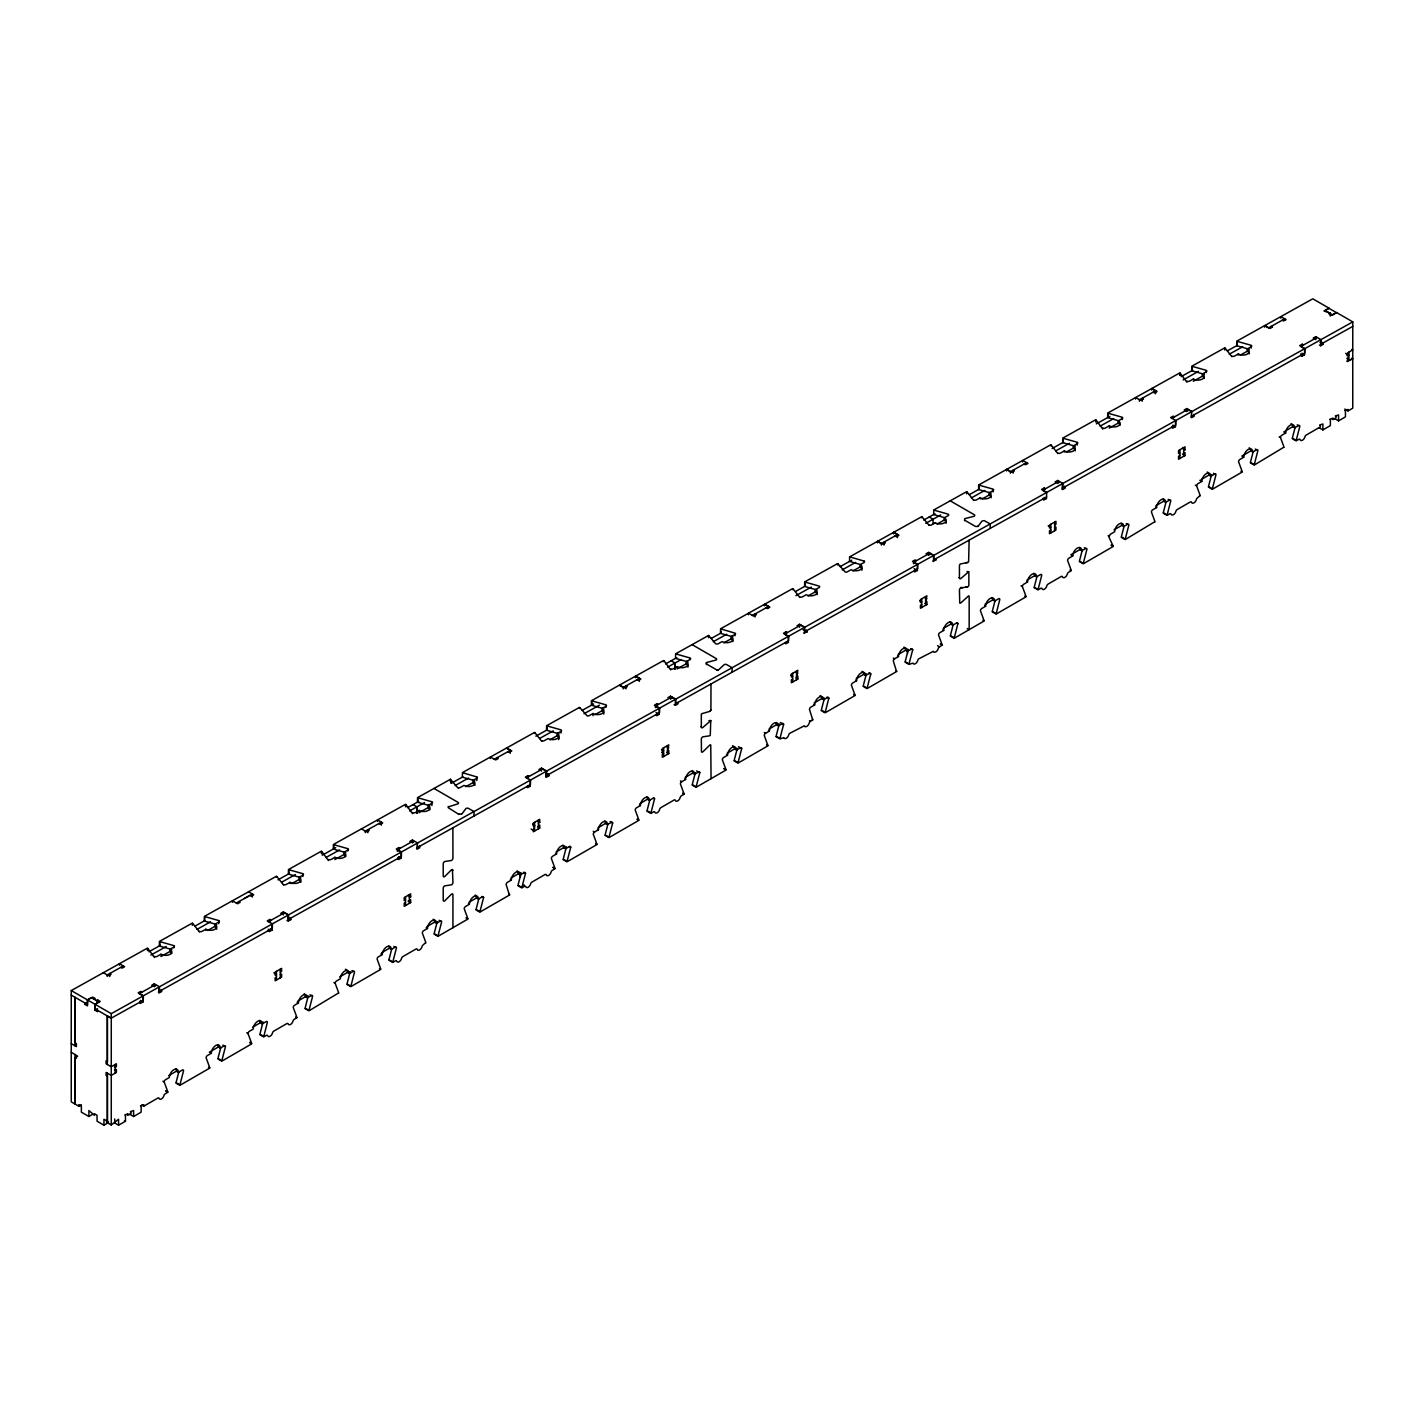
<?xml version="1.0" encoding="UTF-8"?>
<svg xmlns="http://www.w3.org/2000/svg" width="1424" height="1424" viewBox="0 0 1424 1424"><rect width="100%" height="100%" fill="white"/><g stroke="black" fill="none" stroke-linecap="round" stroke-linejoin="round"><path stroke-width="1.5" d="M147.402 950.378L147.437 948.117L71.271 990.57L71.218 1043.65L76.415 1046.604L76.415 1043.632L75.134 1042.884L75.134 997.227L75.098 1045.875M452.458 870.153L452.939 882.471A1.833 1.05 -60 0 1 451.283 884.874L444.875 885.835A1.833 1.05 -60 0 0 443.22 888.22L443.22 900.271A1.833 1.05 -60 0 0 444.875 900.733L451.283 894.308A1.833 1.05 -60 0 1 452.939 894.77L452.939 927.7M452.868 827.807L452.939 858.138A1.833 1.05 -60 0 1 451.283 860.523L444.875 861.484A1.833 1.05 -60 0 0 443.22 863.87L443.22 875.92A1.833 1.05 -60 0 0 444.875 876.401L451.283 869.957A1.833 1.05 -60 0 1 452.939 870.438M534.57 822.342L534.57 831.029L531.116 829.053M667.482 754.293L667.482 745.589M700.839 726.632L701.32 726.899A1.833 1.05 -60 0 0 702.691 727.611L710.754 720.633L710.273 735.282A1.833 1.05 -60 0 1 709.401 735.852L702.993 736.813A1.833 1.05 -60 0 0 702.103 737.383L701.64 738.059A1.833 1.05 -60 0 0 701.32 739.198L701.462 751.836A1.833 1.05 -60 0 0 702.993 751.712L709.989 744.894A1.833 1.05 -60 0 1 710.754 744.966L711.057 778.679M701.32 726.899L701.32 714.866A1.833 1.05 -60 0 1 701.64 713.727L709.401 711.502A1.833 1.05 -60 0 0 710.914 709.864L710.985 683.983M796.55 679.782L796.55 671.078M925.6 605.271L925.6 596.585M416.876 813.371L416.876 806.856L413.013 804.613M674.976 663.05L674.958 669.351L674.994 663.032L671.113 660.807M416.912 813.335L416.947 806.821M933.076 523.676L933.094 519.226L929.231 516.983M232.379 902.282L233.18 901.232M785.087 643.452L785.763 642.313M803.812 633.021L807.034 631.953L806.091 629.889M914.155 571.54L914.813 570.419M932.862 561.109L936.084 560.041L936.102 558.546M97.562 1002.923L97.615 999.915L100.196 1001.41L95.034 1004.276L94.963 1008.797L111.214 1018.178L143.29 1000.289L143.343 995.785L138.181 992.813L140.762 991.371L142.062 992.119M107.192 976.437L107.209 974.924L123.336 965.935L123.318 967.448M109.755 976.49L109.79 973.482L111.09 974.23L108.509 975.671L103.347 972.699L104.112 973.144M114.703 1118.997L114.703 1122.966L118.566 1125.191L118.566 1119.246L111.268 1124.942L111.268 1013.657L1352.8 321.895L1352.729 349.984L1351.768 349.414M119.456 965.205L119.474 963.71L124.636 966.682L122.055 968.124L120.755 967.377M139.801 1002.994L139.837 1001.481M140.46 1003.368L143.041 1001.926L143.13 995.91L139.249 993.685L155.376 984.696L155.358 986.191M147.722 950.627L147.74 949.488M154.486 957.515L147.758 948.366M154.273 986.832L154.308 983.824L159.488 986.796L159.417 991.318L272.34 928.395L272.411 923.873L267.249 920.901L269.83 919.459L271.112 920.207M159.346 945.963L159.417 941.442L192.365 923.09L192.329 925.351M158.509 992.564L159.257 986.921M159.791 945.02L159.844 941.638L173.853 945.607A1.833 1.032 0.9 0 1 173.853 947.067L169.99 949.221L169.954 951.481A6.39 3.631 0.9 0 1 171.77 953.617M160.948 954.828L160.948 954.258A6.39 3.631 0.9 0 0 169.99 954.347A6.39 3.631 0.9 0 0 169.99 949.221M159.168 992.937L161.749 991.496L161.126 989.627M173.817 947.85L173.853 946.159M199.413 931.919L192.685 923.339M204.273 920.919L204.344 916.415L276.487 876.223L276.47 877.344M204.718 919.975L204.771 916.593L218.78 920.563A1.833 1.032 0.9 0 1 218.78 922.04L214.917 924.194L214.882 926.437A6.39 3.631 0.9 0 1 216.751 929.178M205.857 930.353L205.875 929.231A6.39 3.631 0.9 0 0 214.917 929.32A6.39 3.631 0.9 0 0 214.917 924.194M218.762 923.731L218.78 921.132M252.351 897.031L252.404 894.041L236.277 903.012M268.21 930.709L269.51 931.456L268.246 929.213M269.777 922.467L269.83 919.459M269.51 931.456L272.091 930.014L272.18 924.016M283.554 885.052L276.808 876.454M283.323 914.92L283.376 911.912L288.538 914.902L288.467 919.406L401.39 856.483L401.461 851.979L396.299 848.989L398.88 847.565L400.162 848.295M288.396 874.051L288.467 869.548L321.415 851.178L321.379 853.439M286.918 920.296L288.218 921.025L288.307 915.027L284.444 912.784L268.299 921.773M288.841 873.108L288.894 869.726L302.92 873.695A1.833 1.032 0.9 0 1 302.92 875.155L299.04 877.309L299.004 879.569A6.39 3.631 0.9 0 1 300.873 882.293M289.998 883.467L290.015 882.346A6.39 3.631 0.9 0 0 299.04 882.435A6.39 3.631 0.9 0 0 299.04 877.309M288.218 921.025L290.799 919.601L290.176 917.715M302.867 876.508L302.903 874.265M321.699 853.688L321.717 852.549M328.463 860.577L321.735 851.427M333.323 849.024L333.394 844.503L405.537 804.311L405.52 806.571M333.768 848.081L333.821 844.699L347.848 848.668A1.833 1.032 0.9 0 1 347.848 850.128L343.967 852.282L343.932 854.542A6.39 3.631 0.9 0 1 345.765 856.678M334.925 857.871L334.943 857.319A6.39 3.631 0.9 0 0 343.967 857.408A6.39 3.631 0.9 0 0 343.967 852.282M347.812 850.911L347.83 849.22M365.309 832.613L365.327 831.118L381.383 822.164L381.347 825.172M367.855 832.684L367.908 829.676L369.19 830.423L366.609 831.865L361.447 828.875M377.485 821.434L377.52 819.921L382.736 822.876L380.155 824.3L378.873 823.57M397.332 851.374L397.367 849.861L413.494 840.872L413.476 842.385M397.919 859.17L397.937 857.675M398.827 850.555L398.88 847.565M398.56 859.544L401.141 858.12L401.23 852.104L397.367 849.861M405.822 806.803L405.84 805.681M412.586 813.691L405.858 804.56M412.373 843.008L412.426 840L417.588 842.99L416.627 848.757M417.463 802.139L417.517 797.636L450.465 779.266L457.531 787.543A1.816 1.032 0.9 0 0 458.457 787.828M417.891 801.196L417.944 797.814L431.97 801.783A1.833 1.032 0.9 0 1 431.97 803.261L428.09 805.414L428.054 807.657A6.39 3.631 0.9 0 1 429.888 809.793M428.09 805.414A6.39 3.631 0.9 0 1 428.09 810.541A6.39 3.631 0.9 0 1 419.065 810.434L419.03 812.695L428.054 807.657M417.268 849.131L419.849 847.689L419.226 845.803M431.935 805.503L431.953 802.353M448.809 806.732L457.602 803.955A1.816 1.032 0.9 0 0 458.012 802.335L434 788.451M450.429 781.527L450.465 779.266M450.732 782.897L450.767 780.637M458.831 814.386L448.133 807.622L448.204 806.482M461.714 814.172L466.004 808.494A1.833 1.032 0.9 0 1 468.336 808.316L473.996 811.555L473.943 816.059M462.391 777.112L462.444 772.609L534.605 732.399L534.587 733.52M474.851 785.354A6.39 3.613 0.9 0 0 472.982 782.63L473.017 780.37L476.898 778.216A1.816 1.032 0.9 0 0 477.271 777.077L462.871 772.787M476.862 780.477L476.88 777.326M490.354 758.547L490.372 757.034L495.659 759.953L498.24 758.511L496.958 757.764M510.255 753.332L510.308 750.323L506.428 748.098M526.969 787.276L527.645 786.137M527.877 778.661L527.93 775.653L529.212 776.4M527.61 787.65L530.191 786.208L530.28 780.192M541.654 741.228L534.908 732.648M541.44 771.114L541.476 768.106L546.638 771.078L546.567 775.582L659.49 712.676L659.561 708.155L654.399 705.183L656.98 703.741L658.28 704.488M545.677 776.845L546.424 771.203L542.544 768.978L526.417 777.949M546.958 729.284L546.994 725.902L561.02 729.871A1.816 1.032 0.9 0 1 561.519 730.405L561.519 730.832A1.816 1.032 0.9 0 1 561.02 731.349L557.14 733.502L557.122 735.763A6.39 3.631 0.9 0 1 558.938 737.881M546.335 777.219L548.916 775.777L547.955 773.713M561.003 733.04L561.02 731.9M579.515 708.493L579.532 707.372L546.585 725.724L546.513 730.227L558.956 733.823M663.637 661.626L663.655 660.487L591.512 700.697L591.441 705.2L603.883 708.796M591.868 704.257L591.512 700.697M593.007 715.756L593.043 713.495A6.39 3.631 0.9 0 0 597.564 714.617L598.81 714.545A6.39 3.631 0.9 0 0 603.936 711.057A6.39 3.631 0.9 0 0 602.067 708.458L605.948 706.304A1.798 1.015 0.9 0 0 606.446 705.806L606.446 705.378A1.833 1.032 0.9 0 0 605.948 704.844L591.921 700.875M603.776 714.047L603.865 712.854A6.39 3.631 0.9 0 0 602.032 710.718L602.067 708.476M605.93 707.443L605.948 706.304M623.214 688.913L623.231 687.4L639.358 678.429L639.323 681.42M625.973 688.86L626.008 685.852L627.308 686.599L624.727 688.041L619.565 685.069M635.46 677.682L635.496 676.186L639.358 678.429M655.449 707.55L655.467 706.055L671.594 697.066L675.474 699.291L675.385 705.307L674.086 704.56M656.019 715.364L656.695 714.225M656.945 706.749L656.98 703.741M656.678 715.738L659.259 714.296L659.348 708.28L655.467 706.055M670.704 669.885L663.976 660.736M670.49 699.202L670.526 696.194L675.688 699.166L675.635 703.687L788.558 640.764L788.611 636.261L783.449 633.271L786.03 631.829L787.33 632.576M671.576 698.561L671.594 697.066M675.563 658.333L675.635 653.812L708.582 635.46L715.649 643.719A1.816 1.032 0.9 0 0 716.575 644.022L717.304 644.022A1.816 1.032 0.9 0 0 718.23 643.755L722.093 641.601A6.39 3.631 0.9 0 0 731.135 641.69A6.39 3.631 0.9 0 0 731.135 636.564L734.998 634.41A1.816 1.032 0.9 0 0 735.389 633.271L720.989 628.963M686.208 661.59A6.39 3.631 0.9 0 1 686.208 666.717A6.39 3.631 0.9 0 1 677.165 666.628L677.13 668.888L686.172 663.851L686.208 661.59L690.07 659.437A1.816 1.032 0.9 0 0 690.07 657.977L676.062 654.008M675.385 705.307L677.966 703.865L677.984 702.37M690.053 659.668L690.07 658.529M706.5 664.545L706.589 662.48L715.702 660.149A1.816 1.032 0.9 0 0 716.13 658.511L692.1 644.645M708.547 637.721L708.582 635.46M720.491 633.288L720.562 628.785L792.705 588.593L792.687 589.714M720.953 631.224L720.918 633.484L732.933 636.884M732.968 641.548A6.39 3.631 0.9 0 0 731.099 638.806L731.135 636.564M732.043 672.253L732.114 667.731L726.774 664.652A1.833 1.032 0.9 0 0 724.122 664.67L718.07 670.33A1.816 1.032 0.9 0 1 716.948 670.01L706.5 663.993M734.962 635.763L734.998 634.41M748.454 614.741L748.472 613.228L753.777 616.129L756.358 614.705L755.058 613.958L755.023 616.966M764.51 605.787L764.528 604.292L768.408 606.517L768.373 608.03M785.995 634.837L786.03 631.829M785.745 643.826L788.326 642.384L788.415 636.368L784.535 634.143L800.662 625.154L804.542 627.379M799.772 597.421L793.026 588.824M799.54 627.29L799.594 624.282L804.756 627.272L804.453 633.395M837.615 564.687L837.632 563.548L804.685 581.918L804.613 586.421L817.056 590.017M805.058 585.478L805.112 582.096L819.12 586.065A1.816 1.032 0.9 0 1 819.619 586.599L819.619 587.008A1.816 1.032 0.9 0 1 819.12 587.525L815.258 589.678L815.222 591.939A6.39 3.631 0.9 0 1 817.038 594.075A6.39 3.613 0.9 0 1 817.091 594.68M837.935 564.919L837.953 563.797L845.269 572.039A1.816 1.032 0.9 0 0 847.28 571.843L851.143 569.689A6.39 3.631 0.9 0 0 855.664 570.793L856.91 570.739A6.39 3.631 0.9 0 0 861.787 568.283A6.39 3.631 0.9 0 0 860.185 564.652L864.048 562.498A1.816 1.032 0.9 0 0 864.546 561.982L864.546 561.554A1.833 1.032 0.9 0 0 864.048 561.038M921.737 517.802L921.755 516.681L849.612 556.873L849.541 561.394L859.989 564.402M861.876 570.241L861.965 569.048A6.39 3.631 0.9 0 0 860.149 566.912L860.185 564.652M877.433 542.864L877.451 541.369L881.331 543.594L897.458 534.605L897.405 537.613M881.314 545.107L881.331 543.594M884.073 545.054L884.126 542.046L885.408 542.793L882.827 544.235L877.665 541.245M893.56 533.875L893.596 532.38L897.458 534.605M913.567 563.726L913.585 562.231L929.73 553.242L933.592 555.467L933.503 561.483M914.795 571.914L917.376 570.472L917.465 564.456L913.585 562.231M928.59 555.378L928.644 552.387L933.806 555.36L933.735 559.863L1046.658 496.94M929.694 554.737L929.73 553.242M933.663 514.509L933.735 510.006L966.682 491.654L966.647 493.897M946.017 523.356A6.39 3.631 0.9 0 0 944.272 520.027L944.308 517.784L948.188 515.63A1.816 1.032 0.9 0 0 948.17 514.153L934.162 510.184M964.6 520.739L964.689 518.674L973.802 516.342A1.816 1.032 0.9 0 0 974.247 514.705L950.217 500.821M973.749 500.483L967.003 491.885M977.932 526.56L981.99 521.059L984.162 520.579L990.214 523.925L990.161 528.429M978.591 489.482L978.662 484.979L1050.805 444.769L1050.805 445.908M979.036 488.539L979.089 485.157L993.115 489.126A1.833 1.032 0.9 0 1 993.115 490.586L989.235 492.74L989.199 495A6.39 3.631 0.9 0 1 991.068 497.741M980.193 498.916L980.21 497.777A6.39 3.613 0.9 0 0 989.235 497.866A6.39 3.613 0.9 0 0 989.235 492.74M993.062 491.939L993.098 489.696M1006.483 470.952L1006.519 469.457L1010.381 471.7L1026.508 462.711L1026.49 464.206M1010.364 473.195L1010.381 471.7M1013.123 473.142L1013.176 470.134L1014.458 470.881L1011.877 472.323L1006.715 469.35M1022.628 461.981L1022.646 460.468L1028.003 463.334L1025.422 464.776L1024.141 464.028M1043.205 499.628L1043.222 498.133M1044.095 491.031L1044.148 488.023L1045.43 488.77M1043.845 500.002L1046.426 498.56L1046.729 492.437L1041.567 489.464L1044.148 488.023M1057.872 453.597L1051.126 445.018M1057.64 483.484L1057.694 480.475L1062.856 483.448L1062.785 487.969L1175.708 425.046L1175.779 420.525L1170.617 417.552L1173.198 416.111L1174.497 416.858M1058.762 482.843L1058.78 481.33L1042.653 490.319L1046.515 492.562M1062.731 442.615L1062.785 438.094L1095.732 419.742L1095.732 420.863M1061.912 489.215L1062.642 483.573M1063.158 441.671L1063.212 438.289L1077.238 442.259A1.833 1.032 0.9 0 1 1077.238 443.718L1073.358 445.872L1073.322 448.133A6.372 3.613 0.9 0 1 1075.191 450.856M1064.315 452.031L1064.333 450.91A6.39 3.631 0.9 0 0 1073.376 450.999A6.39 3.631 0.9 0 0 1073.358 445.872M1062.553 489.571L1065.134 488.147L1064.511 486.26M1077.185 445.071L1077.22 442.811M1096.017 422.234L1096.035 421.112M1102.799 429.14L1096.053 419.991M1107.658 417.57L1107.712 413.067L1179.873 372.874L1179.837 375.117M1108.086 416.627L1108.139 413.245L1122.165 417.214A1.833 1.032 0.9 0 1 1122.165 418.692L1118.285 420.845L1118.249 423.088A6.39 3.631 0.9 0 1 1120.083 425.224M1109.243 426.435L1109.26 425.865A6.39 3.613 0.9 0 0 1118.285 425.954A6.39 3.613 0.9 0 0 1118.285 420.845M1122.13 419.475L1122.148 417.784M1135.551 399.058L1135.569 397.545L1140.944 400.411L1143.525 398.969L1142.226 398.239L1142.173 401.23M1139.414 401.283L1139.431 399.788L1155.576 390.799L1155.523 393.807M1151.678 390.069L1151.696 388.556L1155.576 390.799M1172.255 427.716L1172.272 426.221M1172.895 428.09L1175.476 426.666L1175.565 420.65M1180.158 375.366L1180.176 374.245M1186.922 382.255L1180.176 373.106M1186.708 411.572L1186.744 408.563L1191.906 411.554L1190.962 417.303M1187.812 410.931L1187.83 409.418L1191.71 411.661M1191.781 370.703L1191.852 366.199L1224.8 347.83L1224.765 350.09M1192.226 369.759L1192.262 366.377L1206.288 370.347A1.833 1.032 0.9 0 1 1206.288 371.806L1202.426 373.96L1202.39 376.221A6.372 3.613 0.9 0 1 1204.206 378.357M1193.383 379.567L1193.383 378.998A6.39 3.631 0.9 0 0 1202.426 379.087A6.39 3.631 0.9 0 0 1202.426 373.96M1191.621 417.677L1194.202 416.235L1193.579 414.366M1206.253 372.607L1206.288 370.916M1231.849 356.659L1225.103 348.079M1236.708 345.676L1236.78 341.155L1312.786 298.809L1329.037 308.171L1324.017 310.966L1330.265 313.102L1330.212 316.11M1237.153 344.733L1237.189 341.351L1251.215 345.32A1.833 1.032 0.9 0 1 1251.215 346.78L1247.353 348.933L1247.317 351.194A6.39 3.631 0.9 0 1 1249.186 353.917M1238.293 355.092L1238.31 353.971A6.39 3.613 0.9 0 0 1247.353 354.06A6.39 3.613 0.9 0 0 1247.335 348.933M1251.18 348.132L1251.215 345.872M1264.601 327.146L1264.619 325.651L1268.499 327.876L1284.626 318.887L1284.608 320.4M1280.728 318.157L1280.746 316.662L1286.121 319.528L1283.54 320.952L1282.241 320.222M1300.664 355.448L1301.963 356.196L1300.682 353.935M1302.212 347.207L1302.248 344.199L1303.547 344.946M1301.963 356.196L1304.544 354.754L1304.633 348.738L1300.753 346.513L1316.88 337.524M1315.758 339.66L1315.794 336.651L1320.956 339.642L1320.902 344.145L1352.729 326.416M1319.372 345.017L1320.671 345.765L1320.76 339.749M1320.671 345.765L1323.252 344.323L1322.629 342.454M724.033 768.515L725.973 769.636L722.342 759.74A1.833 1.05 -60 0 1 723.623 757.515L727.504 755.272L727.806 753.171A6.39 3.685 -60 0 1 732.862 747.048A6.39 3.685 -60 0 1 736.528 750.056L740.409 747.814A1.833 1.05 -60 0 1 741.69 748.561L738.059 762.659M812.463 718.96L809.473 709.437A1.833 1.05 -60 0 1 810.754 707.194L814.635 704.969L814.955 702.869A6.39 3.685 -60 0 1 819.993 696.745A6.39 3.685 -60 0 1 823.659 699.754L827.54 697.511A1.833 1.05 -60 0 1 828.626 697.564A1.816 1.05 -60 0 1 828.821 698.258L825.19 712.356M853.741 694.378L855.023 695.126L851.392 685.229A1.833 1.05 -60 0 1 852.673 683.004L856.554 680.761L856.874 678.661A6.39 3.685 -60 0 1 861.912 672.537A6.39 3.685 -60 0 1 865.596 675.546L869.459 673.321A1.833 1.05 -60 0 1 870.758 674.05L867.109 688.148M940.872 644.075L942.154 644.823L938.523 634.926A1.833 1.05 -60 0 1 939.822 632.701L943.685 630.458L944.005 628.358A6.39 3.685 -60 0 1 949.043 622.235A6.39 3.685 -60 0 1 952.727 625.243L956.59 623L957.889 623.748L954.24 637.845M969.121 540.159L968.64 561.608A1.833 1.05 -60 0 1 967.501 562.498L965.899 562.729M965.899 587.08L967.501 586.83A1.816 1.05 -60 0 0 968.854 585.584L968.854 571.611L960.808 578.589A1.816 1.05 -60 0 1 959.438 577.895L958.957 577.61M176.042 1082.649L178.765 1072.076M217.961 1058.459L220.702 1047.886M259.898 1034.251L263.066 1021.934M305.11 1008.156L308.278 995.821M347.029 983.948L350.197 971.613M388.948 959.74L391.671 949.185M434.16 933.646L437.239 921.666M478.802 898.864L476.079 909.438L479.301 911.307M479.941 911.68L483.59 897.583L481.65 896.461M521.184 872.912L517.998 885.23L521.22 887.099M521.878 887.472L525.509 873.375A1.833 1.05 -60 0 0 524.21 872.627L520.347 874.87L518.407 873.749A6.39 3.685 -60 0 0 517.09 870.829M566.396 846.799L563.21 859.135L566.432 861.004M567.09 861.36L570.721 847.28A1.833 1.05 -60 0 0 569.422 846.532L565.559 848.775L563.619 847.654A6.39 3.685 -60 0 0 562.889 845.215M607.852 824.354L605.129 834.927L608.351 836.796M609.009 837.17L612.64 823.072A1.833 1.05 -60 0 0 611.341 822.324L607.478 824.567L605.538 823.446A6.39 3.685 -60 0 0 604.808 821.025M649.771 800.163L647.048 810.719L650.287 812.588M650.928 812.962L654.559 798.864A1.833 1.05 -60 0 0 653.278 798.134L649.397 800.359L647.457 799.238A6.39 3.685 -60 0 0 646.727 796.817M695.357 772.645L692.26 784.624L695.499 786.493M696.14 786.867L699.771 772.769A1.833 1.05 -60 0 0 698.49 772.022L694.609 774.264L692.669 773.143A6.39 3.685 -60 0 0 692.171 771.043M737.312 748.348L734.179 760.416L737.418 762.285M779.284 723.89L776.116 736.226L779.337 738.077M779.978 738.451L783.609 724.371L780.388 722.502M824.443 698.045L821.328 710.113L824.549 711.982M866.362 673.837L863.247 685.905L866.468 687.774M908.352 649.38L905.166 661.715L908.387 663.566M909.028 663.94L912.677 649.86L910.737 648.739M953.101 625.047L950.378 635.602L953.599 637.471M992.297 611.394L995.02 600.839M1034.216 587.204L1036.939 576.631M1079.428 561.092L1082.151 550.536M1121.347 536.901L1124.07 526.328M1163.266 512.693L1166.007 502.12M1208.478 486.581L1211.575 474.619M1250.414 462.391L1253.138 451.817M1292.333 438.183L1295.057 427.609M710.914 709.864L710.273 710.932M706.304 662.658L706.251 663.798M967.234 628.536L969.157 629.657L969.157 596.727A1.816 1.05 -60 0 0 968.64 595.837L961.093 602.69A1.816 1.05 -60 0 1 959.74 603.011L959.438 590.177A1.816 1.05 -60 0 1 960.506 588.094L967.501 586.83M959.438 577.895L959.438 565.844A1.816 1.05 -60 0 1 960.203 564.029L967.501 562.498M812.196 719.173L813.157 719.725L810.06 721.576A1.833 1.05 -60 0 0 809.224 723A3.649 2.1 -60 0 1 806.785 726.382A3.649 2.1 -60 0 1 804.346 725.795L789.572 733.413A1.833 1.05 -60 0 0 788.736 734.82A3.649 2.1 -60 0 1 786.297 738.219A3.649 2.1 -60 0 1 783.859 737.632L779.925 738.914L776.062 736.671M940.285 644.093L942.207 645.214L939.11 647.066A1.833 1.05 -60 0 0 938.274 648.49A3.649 2.1 -60 0 1 935.835 651.872A3.649 2.1 -60 0 1 933.414 651.302L918.622 658.903A1.833 1.05 -60 0 0 917.786 660.309A3.649 2.1 -60 0 1 915.347 663.709A3.649 2.1 -60 0 1 912.926 663.121L908.975 664.403L905.112 662.16M84.906 1002.888L84.906 1004.383L87.487 1002.888M71.2 995.073L87.434 1004.454L87.505 999.933L91.367 997.672L98.897 1002.015L95.016 1004.258L95.016 1010.221L97.597 1008.726M81.364 1104.704L78.783 1106.199L75.134 1104.098L75.134 1057.534L77.715 1056.056M114.472 1067.11L116.394 1066.736L116.394 1063.764L111.232 1066.754L106.106 1063.746L106.106 1060.773L107.387 1061.521L107.387 1015.864M1346.926 355.555L1347.567 352.956L1352.764 349.841L1352.764 358.545L1348.902 360.77L1348.902 352.084M280.314 972.111L281.614 971.364L281.614 968.373L275.152 972.111L275.152 975.084L276.452 974.336L273.871 972.841M405.502 899.826L404.22 900.573L404.22 897.601L410.664 893.863L410.664 896.853L409.382 897.601M538.432 825.813L539.732 825.066L539.732 828.056L533.27 831.776L534.57 825.315L533.27 826.062L533.27 823.09L539.732 819.352L539.732 822.342L538.432 823.09M661.679 749.7L663.62 750.804L662.32 751.552L662.32 748.579L668.782 744.859L667.482 751.302L668.782 750.555L668.782 753.545L662.32 757.265L662.32 754.293L663.62 753.545L661.679 752.424M790.729 675.19L792.67 676.293L791.388 677.041L791.388 674.068L797.832 670.348L796.55 676.792L797.832 676.062L797.832 679.034L791.388 682.755L791.388 679.782L792.67 679.034M919.797 600.679L921.72 601.8L920.438 602.53L920.438 599.557L926.882 595.837L925.6 602.281L926.882 601.551L926.882 604.524L920.438 608.244L920.438 605.271L921.72 604.524M1054.65 525.047L1055.949 524.299L1055.949 521.326L1049.488 525.047L1049.488 528.037L1050.787 527.289L1048.206 525.794M1179.837 452.779L1178.538 453.526L1178.538 450.536L1184.999 446.816L1184.999 449.788L1183.7 450.536M1347.567 355.929L1348.866 355.199L1345.627 353.33M111.268 1124.942L107.387 1122.717L107.387 1076.17L106.106 1075.423L106.106 1072.45L111.268 1075.423L116.394 1072.45L116.394 1069.477L114.472 1069.851M276.452 977.078L275.152 977.807L275.152 980.798L281.614 977.078L281.614 974.087L280.314 974.835M405.502 902.567L404.22 903.314L404.22 906.287L410.664 902.567L410.664 899.576L409.382 900.324M1050.787 530.013L1049.488 530.76L1049.488 533.733L1055.949 530.013L1055.949 527.04L1054.65 527.788M1179.837 455.502L1178.538 456.25L1178.538 459.24L1184.999 455.502L1184.999 452.529L1183.7 453.277M1346.926 358.296L1348.208 357.549M1346.926 361.269L1352.747 358.67L1352.764 408.19L1348.03 410.913L1344.808 409.062M78.783 1106.199L78.783 1104.704L81.364 1106.199L81.364 1112.162L88.893 1116.505L92.756 1114.262M168.708 1075.636L176.451 1071.168L178.392 1072.29L182.503 1069.94A1.833 1.05 -60 0 1 183.554 1070.795L179.922 1084.892L176.701 1083.023M209.346 1052.194L218.37 1046.978L220.311 1048.1L224.191 1045.857A1.833 1.05 -60 0 1 225.473 1046.604L221.841 1060.684L218.62 1058.833M252.546 1027.238L260.289 1022.77L262.23 1023.892L266.11 1021.649A1.833 1.05 -60 0 1 267.392 1022.396L263.76 1036.494L260.539 1034.625M297.758 1001.143L305.501 996.675L307.442 997.779L311.607 995.429A1.833 1.05 -60 0 1 312.604 996.302L308.972 1010.381L305.751 1008.53M339.695 976.935L347.438 972.467L349.361 973.589L353.241 971.346A1.833 1.05 -60 0 1 354.523 972.094L350.891 986.191L347.67 984.322M381.863 952.585L389.357 948.259L391.297 949.381L395.445 947.013A1.833 1.05 -60 0 1 396.459 947.886L392.81 961.983L389.589 960.114M426.826 926.632L434.569 922.165L436.509 923.286L440.657 920.919A1.833 1.05 -60 0 1 441.671 921.791L438.022 935.871L434.801 934.019M468.959 902.3L476.488 897.957L478.428 899.078L482.291 896.835A1.833 1.05 -60 0 1 483.59 897.583M510.878 878.092L518.407 873.749M556.09 851.997L563.619 847.654M598.009 827.789L605.538 823.446M639.928 803.599L647.457 799.238M685.14 777.486L692.669 773.143M727.059 753.278L734.588 748.935L736.528 750.056M768.996 729.088L776.525 724.727L778.447 725.848L782.328 723.623A1.833 1.05 -60 0 1 783.609 724.371M814.208 702.975L821.737 698.632L823.659 699.754M856.127 678.767L863.656 674.424L865.578 675.546M898.046 654.577L905.575 650.234L907.515 651.338L911.378 649.113A1.833 1.05 -60 0 1 912.677 649.86M943.258 628.465L950.787 624.121L952.727 625.243M984.963 604.399L992.706 599.913L994.646 601.035L998.509 598.81A1.833 1.05 -60 0 1 999.808 599.54L996.177 613.637L992.937 611.768M1026.882 580.191L1034.625 575.723L1036.565 576.827L1040.428 574.602A1.833 1.05 -60 0 1 1041.727 575.349L1038.096 589.429L1034.856 587.578M1070.812 554.826L1079.837 549.611L1081.777 550.732L1085.925 548.365A1.833 1.05 -60 0 1 1086.939 549.237L1083.308 563.334L1080.068 561.465M1114.013 529.888L1121.756 525.403L1123.696 526.524L1127.808 524.174A1.833 1.05 -60 0 1 1128.858 525.047L1125.227 539.126L1122.005 537.275M1155.932 505.68L1163.675 501.212L1165.615 502.334L1169.78 499.966A1.833 1.05 -60 0 1 1170.777 500.839L1167.146 514.918L1163.924 513.067M1201.144 479.568L1208.887 475.1L1210.827 476.221L1214.708 473.996A1.833 1.05 -60 0 1 1215.989 474.726L1212.358 488.824L1209.136 486.955M1241.781 456.125L1250.806 450.91L1252.746 452.013L1256.627 449.788A1.833 1.05 -60 0 1 1257.908 450.536L1254.277 464.616L1251.055 462.764M1285 431.169L1292.743 426.702L1294.665 427.823L1298.546 425.58A1.833 1.05 -60 0 1 1299.827 426.328L1296.196 440.425L1292.974 438.556M178.392 1072.29A6.39 3.685 -60 0 0 173.87 1069.691A6.39 3.685 -60 0 0 169.349 1077.505L165.487 1079.73A1.833 1.05 -60 0 0 164.187 1081.973L167.836 1091.87M220.311 1048.1A6.39 3.685 -60 0 0 215.789 1045.483A6.39 3.685 -60 0 0 211.286 1053.315L207.406 1055.54A1.833 1.05 -60 0 0 206.124 1057.783L209.755 1067.68M262.23 1023.892A6.39 3.685 -60 0 0 257.708 1021.275A6.39 3.685 -60 0 0 253.205 1029.107L249.325 1031.332A1.833 1.05 -60 0 0 248.043 1033.575L251.674 1043.472M307.442 997.779A6.39 3.685 -60 0 0 302.92 995.18A6.39 3.685 -60 0 0 298.417 1002.994L294.27 1005.415A1.833 1.05 -60 0 0 293.255 1007.48L296.886 1017.359M349.361 973.589A6.39 3.685 -60 0 0 344.857 970.972A6.39 3.685 -60 0 0 340.336 978.804L336.456 981.029A1.833 1.05 -60 0 0 335.174 983.272L338.805 993.169M391.297 949.381A6.39 3.685 -60 0 0 386.776 946.764A6.39 3.685 -60 0 0 382.255 954.596L378.108 957.017A1.833 1.05 -60 0 0 377.093 959.064L380.724 968.961M436.509 923.286A6.39 3.685 -60 0 0 431.988 920.669A6.39 3.685 -60 0 0 427.467 928.501L423.32 930.922A1.833 1.05 -60 0 0 422.305 932.969L425.936 942.848M466.574 917.91L467.855 918.658L464.224 908.761A1.833 1.05 -60 0 1 465.523 906.518L469.386 904.293A6.39 3.685 -60 0 1 473.907 896.461A6.39 3.685 -60 0 1 478.428 899.078M509.133 894.076L506.143 884.553A1.833 1.05 -60 0 1 507.442 882.328L511.305 880.085A6.39 3.685 -60 0 1 515.826 872.271A6.39 3.685 -60 0 1 520.347 874.87M553.064 867.234L554.986 868.355L551.355 858.458A1.833 1.05 -60 0 1 552.654 856.216L556.517 853.991A6.39 3.685 -60 0 1 561.038 846.159A6.39 3.685 -60 0 1 565.559 848.775M595.624 843.4L596.923 844.147L593.274 834.25A1.833 1.05 -60 0 1 594.573 832.008L598.436 829.783A6.39 3.685 -60 0 1 602.957 821.951A6.39 3.685 -60 0 1 607.478 824.567M637.543 819.192L638.842 819.939L635.211 810.042A1.833 1.05 -60 0 1 636.492 807.817L640.373 805.575A6.39 3.685 -60 0 1 644.876 797.76A6.39 3.685 -60 0 1 649.397 800.359M682.755 793.097L684.054 793.844L680.423 783.948A1.833 1.05 -60 0 1 681.704 781.705L685.585 779.48A6.39 3.685 -60 0 1 690.088 771.648A6.39 3.685 -60 0 1 694.609 774.264M766.593 744.681L767.892 745.428L764.261 735.532A1.833 1.05 -60 0 1 765.542 733.307L769.423 731.064A6.39 3.685 -60 0 1 773.09 723.819A6.39 3.685 -60 0 1 778.127 724.122L778.447 725.848M896.301 670.544L893.311 661.039A1.833 1.05 -60 0 1 894.61 658.796L898.473 656.553A6.39 3.685 -60 0 1 902.14 649.326A6.39 3.685 -60 0 1 907.195 649.611L907.515 651.338M994.646 601.035A6.39 3.685 -60 0 0 990.125 598.436A6.39 3.685 -60 0 0 985.604 606.25L981.741 608.493A1.833 1.05 -60 0 0 980.442 610.718L984.073 620.615M1036.565 576.827A6.39 3.685 -60 0 0 1032.044 574.228A6.39 3.685 -60 0 0 1027.523 582.042L1023.66 584.285A1.833 1.05 -60 0 0 1022.361 586.528L1026.01 596.407M1081.777 550.732A6.39 3.685 -60 0 0 1077.256 548.115A6.39 3.685 -60 0 0 1072.735 555.947L1068.605 558.368A1.833 1.05 -60 0 0 1067.573 560.415L1071.222 570.312M1165.615 502.334A6.39 3.685 -60 0 0 1161.094 499.717A6.39 3.685 -60 0 0 1156.591 507.549L1152.443 509.97A1.833 1.05 -60 0 0 1151.429 512.017L1155.06 521.914M1210.827 476.221A6.39 3.685 -60 0 0 1206.306 473.622A6.39 3.685 -60 0 0 1201.803 481.437L1197.922 483.679A1.833 1.05 -60 0 0 1196.641 485.904L1200.272 495.801M1252.746 452.013A6.39 3.685 -60 0 0 1248.225 449.414A6.39 3.685 -60 0 0 1243.722 457.229L1239.841 459.471A1.833 1.05 -60 0 0 1238.56 461.714L1242.191 471.593M1294.665 427.823A6.39 3.685 -60 0 0 1290.162 425.206A6.39 3.685 -60 0 0 1285.641 433.038L1281.76 435.263A1.833 1.05 -60 0 0 1280.479 437.506L1284.11 447.403M107.815 1122.966L103.952 1125.191L103.952 1119.228L106.533 1120.724L106.533 1122.219L108.58 1122.023M124.831 1114.885L128.053 1113.764L127.412 1114.885M130.403 1111.663L133.625 1110.542L133.625 1116.505L129.762 1114.262M140.513 1105.825L143.735 1104.704L143.735 1106.199L141.813 1105.077M1319.639 425.064L1322.878 423.96L1322.878 429.923L1318.998 427.681M1329.749 419.243L1332.971 418.122L1332.33 419.243M1335.32 416.022L1338.56 414.9L1338.56 420.863L1334.68 418.62M1344.808 410.539L1348.03 409.418L1348.03 410.913M128.053 1115.259L131.044 1113.532L131.044 1112.037M143.735 1106.199L157.868 1098.046A1.833 1.05 -60 0 1 159.079 1098.331A3.649 2.1 -60 0 0 161.517 1098.919A3.649 2.1 -60 0 0 163.938 1095.519A1.833 1.05 -60 0 1 165.166 1093.828L167.89 1092.261L165.949 1091.14M1320.297 425.438L1320.297 426.933L1306.164 435.085A1.833 1.05 -60 0 0 1304.954 436.776A3.649 2.1 -60 0 1 1302.515 440.176A3.649 2.1 -60 0 1 1300.076 439.589A1.833 1.05 -60 0 0 1298.866 439.304L1296.143 440.87L1292.28 438.645M1332.971 419.617L1335.979 417.873L1335.979 416.395M118.566 1125.191L125.472 1121.222L125.472 1115.259M133.625 1116.505L141.154 1112.162L141.154 1106.199M1322.878 429.923L1330.39 425.562L1330.39 419.617M1338.56 420.863L1345.449 416.876L1345.449 410.913M148.933 951.766L160.467 945.322M195.106 926.027L204.736 920.669M277.983 879.854L289.535 873.428M322.233 855.201L335.708 847.689M407.567 807.657L418.763 801.409M451.319 783.271L462.818 776.863M494.253 759.277L510.308 750.323M535.887 736.155L547.439 729.711M582.078 710.416L593.612 703.99M665.613 663.869L676.863 657.603M711.341 638.397L720.918 633.057M752.335 615.471L768.408 606.517M795.909 591.28L805.539 585.905M840.178 566.61L851.712 560.184M923.713 520.063L934.963 513.797M969.424 494.591L978.982 489.269M1052.105 448.524L1063.639 442.099M1096.355 423.871L1109.83 416.36M1181.155 376.63L1192.689 370.187M1227.328 350.891L1236.958 345.534M244.394 898.491L248.363 896.283M150.873 955.077L166.27 946.497M197.064 929.338L210.521 921.826M281.845 882.097L295.32 874.585M326.114 857.426L339.588 849.932M409.596 810.915L424.548 802.584M455.199 785.514L468.603 778.038M539.767 738.38L553.224 730.886M584.018 713.727L599.415 705.147M667.642 667.144L680.725 659.846M713.299 641.69L726.703 634.232M795.927 595.659L811.324 587.08M842.118 569.92L855.593 562.409M925.742 523.32L940.748 514.954M971.382 497.902L984.767 490.443M1055.967 450.767L1069.442 443.256M1100.236 426.096L1113.693 418.603M1183.095 379.923L1198.492 371.344M1229.286 354.202L1242.76 346.691M160.948 954.258L157.085 956.412A1.833 1.032 0.9 0 1 154.504 956.394M205.875 929.231L202.012 931.385A1.833 1.032 0.9 0 1 199.431 931.349M290.015 882.346L286.135 884.5A1.833 1.032 0.9 0 1 283.554 884.482M334.943 857.319L331.062 859.473A1.833 1.032 0.9 0 1 328.481 859.455M419.065 810.434L415.185 812.606A1.833 1.032 0.9 0 1 412.604 812.57M593.043 713.495L589.18 715.667A1.816 1.032 0.9 0 1 587.151 715.863L579.835 707.603M677.165 666.628L673.303 668.782A1.798 1.015 0.9 0 1 672.377 669.049A1.816 1.032 0.9 0 1 670.722 668.764M935.283 522.822L931.403 524.975A1.816 1.032 0.9 0 1 930.495 525.242A1.798 1.015 0.9 0 1 928.84 524.958M980.21 497.777L976.33 499.931A1.833 1.032 0.9 0 1 973.749 499.913M1064.333 450.91L1060.453 453.063A1.833 1.032 0.9 0 1 1057.872 453.046M1109.26 425.865L1105.38 428.037A1.833 1.032 0.9 0 1 1102.799 428.001M1193.383 378.998L1189.521 381.151A1.833 1.032 0.9 0 1 1186.94 381.134M1238.31 353.971L1234.448 356.125A1.833 1.032 0.9 0 1 1231.849 356.089M160.93 956.519L169.954 951.481M207.655 930.477L214.882 926.437M291.778 883.592L299.004 879.569M334.907 859.562L343.932 854.542M465.755 786.653L472.982 782.63M549.895 739.786L557.122 735.763M594.823 714.741L602.049 710.718M723.873 642.847L731.099 638.824M807.995 595.962L815.222 591.939M852.923 570.935L860.149 566.912M937.045 524.068L944.272 520.027M981.973 499.023L989.199 495M1066.113 452.156L1073.322 448.133M1109.225 428.126L1118.249 423.088M1193.348 381.258L1202.39 376.221M1240.09 355.217L1247.317 351.194M93.966 999.274L95.248 998.544L92.667 997.067L87.505 999.933L87.487 1005.86L84.906 1004.383M96.334 1000.645L97.615 999.915M1330.265 313.102L1328.966 313.832L1331.547 315.309L1336.566 312.532L1352.8 321.895M154.308 983.824L151.745 985.266L153.027 985.995M283.376 911.912L280.795 913.354L282.077 914.101M412.426 840L409.845 841.442L411.127 842.189M527.93 775.653L525.349 777.095L530.511 780.067L530.44 784.571L417.517 847.494M541.476 768.106L538.895 769.53L540.194 770.277M670.526 696.194L667.945 697.635L669.244 698.383M799.594 624.282L797.013 625.723L798.294 626.471M928.644 552.387L926.063 553.811L927.344 554.559M1057.694 480.475L1055.113 481.917L1056.412 482.647M1186.744 408.563L1184.163 410.005L1185.462 410.753M1302.248 344.199L1299.667 345.64L1304.829 348.631L1304.776 353.134L1191.835 416.057M1315.794 336.651L1313.213 338.093L1314.512 338.841M1171.703 418.407L1187.83 409.418M804.685 631.775L917.608 568.852L917.679 564.349L912.517 561.359L915.098 559.935L916.38 560.664M709.989 720.562L708.903 720.669M968.089 571.54L967.021 571.647M962.695 587.56L960.613 587.507M458.457 787.828L459.204 787.846A1.816 1.032 0.9 0 0 460.112 787.561L463.993 785.407A6.39 3.631 0.9 0 0 470.952 786.262A6.39 3.631 0.9 0 0 474.904 782.951L474.762 782.257A6.372 3.613 0.9 0 0 473.017 780.37M1237.136 345.854L1249.151 349.254M1192.208 370.881L1204.223 374.281M1108.068 417.766L1118.089 420.596M1063.141 442.793L1075.173 446.193M979.018 489.66L991.033 493.06M934.091 514.705L944.112 517.535M864.048 561.038L849.612 556.873M675.991 658.511L688.006 661.911M462.8 777.29L474.815 780.69M417.873 802.317L429.888 805.735M333.75 849.202L345.765 852.602M288.823 874.229L300.838 877.629M204.7 921.114L216.715 924.514M159.773 946.141L171.788 949.541M458.831 813.834L459.169 813.976A1.816 1.032 0.9 0 0 461.732 813.62M799.772 596.852L800.341 597.083A1.816 1.032 0.9 0 0 802.353 596.87L806.215 594.716A6.39 3.631 0.9 0 0 810.737 595.819A6.39 3.613 0.9 0 0 816.379 593.968A6.39 3.613 0.9 0 0 816.059 590.248L815.258 589.678M541.672 740.658L542.224 740.889A1.816 1.032 0.9 0 0 544.253 740.694L548.115 738.54A6.39 3.631 0.9 0 0 551.391 739.554A6.39 3.631 0.9 0 0 557.567 738.362A6.39 3.631 0.9 0 0 558.528 734.695L557.14 733.502M1351.768 358.1L1352.747 358.67M1320.03 342.472L1323.252 344.323M1271.276 326.327L1272.575 327.075L1269.994 328.499L1264.832 325.526M1301.963 353.259L1304.544 354.754M1297.246 424.833L1298.546 425.58M1283.7 431.917L1285.641 433.038M1279.179 436.759L1280.479 437.506M1283.522 447.421L1254.224 465.078L1250.361 462.836M1151.909 388.449L1157.071 391.422L1154.49 392.864L1153.191 392.116M1255.327 449.041L1256.627 449.788M1242.743 456.677L1243.722 457.229M1172.895 425.171L1175.476 426.666M1240.945 471.255L1242.244 472.003L1212.305 489.286L1208.424 487.044M1182.418 448.311L1184.999 449.788M1182.418 454.025L1184.999 455.502M1213.408 473.249L1214.708 473.996M1199.862 480.315L1201.803 481.437M1195.341 485.157L1196.641 485.904M1199.684 495.819L1197.602 497.777A1.833 1.05 -60 0 0 1196.391 499.468A3.649 2.1 -60 0 1 1193.953 502.85A3.649 2.1 -60 0 1 1191.514 502.28A1.833 1.05 -60 0 0 1190.304 501.978L1177.114 509.596A1.833 1.05 -60 0 0 1175.904 511.287A3.649 2.1 -60 0 1 1173.465 514.687A3.649 2.1 -60 0 1 1171.026 514.1A1.833 1.05 -60 0 0 1169.816 513.815L1167.093 515.381L1163.212 513.156M1168.196 499.343L1169.496 500.091M1155.612 506.98L1156.591 507.549M1154.472 521.932L1125.174 539.589L1121.293 537.346M1126.277 523.551L1127.559 524.299M1044.486 497.457L1046.426 498.56M1108.21 535.477L1113.141 546.104M1111.201 544.983L1112.482 545.73M1111.254 545.392L1113.194 546.496L1083.255 563.797L1079.374 561.554M1084.358 547.759L1085.64 548.489M1071.774 555.396L1072.735 555.947M1069.976 569.956L1071.275 570.704L1068.552 572.27A1.833 1.05 -60 0 0 1067.324 573.979A3.649 2.1 -60 0 1 1064.903 577.361A3.649 2.1 -60 0 1 1062.464 576.791A1.833 1.05 -60 0 0 1061.236 576.489L1048.064 584.107A1.833 1.05 -60 0 0 1046.836 585.798A3.649 2.1 -60 0 1 1044.415 589.198A3.649 2.1 -60 0 1 1041.976 588.61A1.833 1.05 -60 0 0 1040.766 588.326L1038.043 589.892L1034.162 587.649M964.618 520.169L975.048 526.204A1.816 1.032 0.9 0 0 977.95 525.99M1026.562 581.49L1027.523 582.042M1021.079 585.78L1022.361 586.528M1024.764 596.069L1026.063 596.816L996.106 614.1L992.243 611.857M893.791 532.256L898.953 535.246L896.372 536.688L895.091 535.94M984.643 605.698L985.604 606.25M914.155 568.603L917.376 570.472M982.845 620.259L984.126 621.006L954.187 638.308L950.324 636.065M924.959 597.688L926.882 598.81M924.959 603.402L926.882 604.524M942.724 629.906L943.685 630.458M937.562 645.677L939.484 646.781M897.512 656.001L898.473 656.553M893.311 658.048L894.61 658.796M896.034 670.757L896.995 671.327L867.056 688.611L863.193 686.368M764.741 604.168L769.903 607.14L767.322 608.582L766.041 607.834M803.154 629.728L807.034 631.953M868.818 672.947L870.74 674.05M855.593 680.209L856.554 680.761M787.027 641.637L788.326 642.384M854.115 694.965L855.076 695.517L825.137 712.801L821.274 710.576M795.891 672.199L797.832 673.321M795.891 677.913L797.832 679.034M826.899 697.137L828.821 698.258M813.656 704.399L814.635 704.969M809.473 720.74L810.434 721.292M768.444 730.512L769.423 731.064M764.261 732.559L765.542 733.307M766.984 745.268L767.945 745.82L738.006 763.122L734.125 760.879M635.691 676.08L640.853 679.052L638.272 680.494L636.973 679.746M738.469 746.71L741.69 748.561M619.369 685.175L623.231 687.4M656.019 712.427L659.259 714.296M726.525 754.72L727.504 755.272M724.086 768.907L726.026 770.028L696.087 787.312L692.206 785.087M666.841 746.71L668.782 747.831M666.841 752.424L668.782 753.545M696.55 770.9L699.771 772.769M684.606 778.91L685.585 779.48M680.423 780.957L681.704 781.705M683.128 793.666L684.107 794.236L681.384 795.802A1.833 1.05 -60 0 0 680.156 797.493A3.649 2.1 -60 0 1 678.109 800.644A3.649 2.1 -60 0 1 675.652 800.893L675.118 800.021A1.833 1.05 -60 0 0 674.086 800.021L660.896 807.639A1.833 1.05 -60 0 0 659.668 809.33A3.649 2.1 -60 0 1 657.621 812.463A3.649 2.1 -60 0 1 655.165 812.712L654.631 811.858A1.833 1.05 -60 0 0 653.598 811.84L650.875 813.424L646.994 811.182M653.278 798.134L654.559 798.864M639.394 805.023L640.373 805.575M636.955 819.227L638.895 820.331L608.956 837.615L605.075 835.39M506.641 747.974L511.803 750.964L509.222 752.406L507.923 751.658M545.677 773.908L548.916 775.777M610.059 821.577L612.64 823.072M528.909 785.461L530.191 786.208M597.475 829.213L598.436 829.783M593.274 831.278L594.573 832.008M595.997 843.987L596.976 844.539L567.037 861.823L563.156 859.598M537.791 821.221L539.732 822.342M537.791 826.935L539.732 828.056M532.629 824.211L534.57 825.315M569.422 846.532L570.721 847.28M555.556 853.421L556.517 853.991M553.117 867.625L555.04 868.747L552.334 870.313A1.833 1.05 -60 0 0 551.106 872.004A3.649 2.1 -60 0 1 548.667 875.404A3.649 2.1 -60 0 1 546.246 874.817A1.833 1.05 -60 0 0 545.018 874.532L531.846 882.15A1.833 1.05 -60 0 0 530.618 883.841A3.649 2.1 -60 0 1 528.197 887.223A3.649 2.1 -60 0 1 525.759 886.654A1.833 1.05 -60 0 0 524.53 886.351L521.825 887.935L517.944 885.692M523.569 872.271L525.509 873.375M510.344 879.534L511.305 880.085M508.866 894.29L509.828 894.842L479.888 912.125L476.025 909.9M398.56 856.625L401.141 858.12M468.425 903.724L469.386 904.293M465.986 917.928L467.909 919.05L437.969 936.333L434.106 934.108M408.083 895.358L410.664 896.853M408.083 901.072L410.664 902.567M439.09 920.296L440.372 921.043M426.168 927.754L427.467 928.501M425.349 942.884L423.266 944.824A1.833 1.05 -60 0 0 422.056 946.515A3.649 2.1 -60 0 1 420.009 949.648A3.649 2.1 -60 0 1 417.552 949.915L417.001 949.043A1.833 1.05 -60 0 0 415.968 949.043L402.778 956.643A1.833 1.05 -60 0 0 401.568 958.352A3.649 2.1 -60 0 1 399.521 961.485A3.649 2.1 -60 0 1 397.065 961.734L396.513 960.862A1.833 1.05 -60 0 0 395.48 960.862L392.757 962.446L388.894 960.203M393.878 946.408L395.16 947.138M380.956 953.849L382.255 954.596M248.524 891.798L253.686 894.77L251.105 896.212L249.823 895.465M379.496 968.605L380.778 969.352L350.838 986.636L346.975 984.411M287.577 917.732L290.799 919.601M238.84 901.588L240.14 902.318L237.559 903.759L232.397 900.787M351.942 970.598L353.241 971.346M270.151 928.893L272.091 930.014M333.875 982.524L335.174 983.272M338.218 993.187L308.919 1010.844L305.056 1008.601M310.023 994.806L311.322 995.554M297.118 1002.265L298.417 1002.994M295.64 1017.021L296.94 1017.768L294.216 1019.335A1.833 1.05 -60 0 0 293.006 1021.026A3.649 2.1 -60 0 1 290.567 1024.426A3.649 2.1 -60 0 1 288.129 1023.838A1.833 1.05 -60 0 0 286.918 1023.553L273.728 1031.154A1.833 1.05 -60 0 0 272.518 1032.863A3.649 2.1 -60 0 1 270.079 1036.245A3.649 2.1 -60 0 1 267.641 1035.675A1.833 1.05 -60 0 0 266.43 1035.373L263.707 1036.939L259.844 1034.714M246.744 1032.827L248.043 1033.575M249.734 1042.35L251.033 1043.098M249.787 1042.742L251.728 1043.863L221.788 1061.147L217.908 1058.922M222.892 1045.109L224.191 1045.857M140.46 1000.431L143.041 1001.926M209.987 1052.567L211.286 1053.315M208.509 1067.324L209.809 1068.071L179.869 1085.337L175.989 1083.112M71.271 990.57L111.268 1013.657M111.179 1018.178L107.316 1015.953L107.352 1064.511M95.016 1010.221L97.597 1011.699L97.597 1010.221M162.906 1081.225L164.187 1081.973M165.896 1090.748L167.178 1091.496M71.253 1043.632L71.253 1052.318L76.415 1055.309L76.415 1058.281L75.134 1057.534M124.511 1120.652L125.472 1121.222M103.952 1125.191L97.046 1121.222L97.046 1115.259L94.465 1113.764L94.465 1115.259L88.893 1110.542L88.893 1116.505M119.474 963.71L120.435 964.262M922.076 516.93L928.822 524.94M107.37 1073.198L107.387 1122.717M75.098 1054.579L75.134 1104.098L71.253 1101.856L71.236 1052.336M1347.567 358.67L1347.567 361.643M1183.7 447.563L1183.7 456.25M1179.837 449.788L1179.837 458.492M1054.65 522.074L1054.65 530.76M1050.787 524.299L1050.787 533.003M921.72 598.81L921.72 607.514M907.515 649.433L907.515 653.42M792.67 673.321L792.67 682.007M663.62 747.831L663.62 756.518M538.432 820.099L538.432 828.804M520.347 872.965L520.347 876.935M409.382 894.61L409.382 903.314M405.502 896.853L405.502 905.539M280.314 969.121L280.314 977.807M276.452 971.364L276.452 980.05M115.13 1064.493L115.13 1073.18M718.07 670.33A1.833 1.032 0.9 0 1 716.948 670.01M944.308 517.784A6.39 3.631 0.9 0 1 946.177 520.365A6.39 3.613 0.9 0 1 942.243 523.676A6.39 3.613 0.9 0 1 935.283 522.804M558.973 738.486A6.39 3.631 0.9 0 1 558.546 739.643M686.172 663.851A6.39 3.631 0.9 0 1 687.899 667.18M175.722 1068.748A6.39 3.685 -60 0 1 176.451 1071.168M217.641 1044.54A6.39 3.685 -60 0 1 218.37 1046.978M259.56 1020.349A6.39 3.685 -60 0 1 260.289 1022.77M304.184 993.738A6.39 3.685 -60 0 1 305.501 996.675M345.391 969.281A6.39 3.685 -60 0 1 347.438 972.467M388.841 946.159A6.39 3.685 -60 0 1 389.357 948.259M433.234 919.228A6.39 3.685 -60 0 1 434.569 922.165M524.317 884.998A3.649 2.1 -60 0 1 523.551 885.301M710.273 720.491A1.833 1.05 -60 0 1 710.914 720.829M475.171 895.037A6.39 3.685 -60 0 1 476.488 897.957M956.608 623A1.816 1.05 -60 0 1 957.889 623.748M903.902 647.137A6.408 3.702 -60 0 1 905.575 650.216M861.983 671.345A6.39 3.685 -60 0 1 863.656 674.424M820.064 695.553A6.39 3.685 -60 0 1 821.737 698.632M950.039 621.701A6.39 3.685 -60 0 1 950.787 624.121M776.009 722.627A6.408 3.702 -60 0 1 776.525 724.727M732.559 745.749A6.39 3.685 -60 0 1 734.606 748.935M1291.07 423.622A6.39 3.685 -60 0 1 1292.743 426.702M1249.151 447.812A6.39 3.685 -60 0 1 1250.806 450.91M1207.232 472.02A6.39 3.685 -60 0 1 1208.887 475.1M1163.177 499.112A6.39 3.685 -60 0 1 1163.675 501.212M1109.492 536.207A1.833 1.05 -60 0 1 1110.791 533.982L1114.654 531.739A6.39 3.685 -60 0 1 1119.175 523.925A6.39 3.685 -60 0 1 1123.696 526.524M1121.258 523.302A6.39 3.685 -60 0 1 1121.756 525.403M1079.339 547.51A6.39 3.685 -60 0 1 1079.837 549.611M1033.895 573.285A6.39 3.685 -60 0 1 1034.625 575.723M991.976 597.493A6.39 3.685 -60 0 1 992.706 599.913M1329.001 308.332L1325.121 310.574L1332.65 314.918L1336.531 312.675L1329.001 308.332"/></g></svg>
